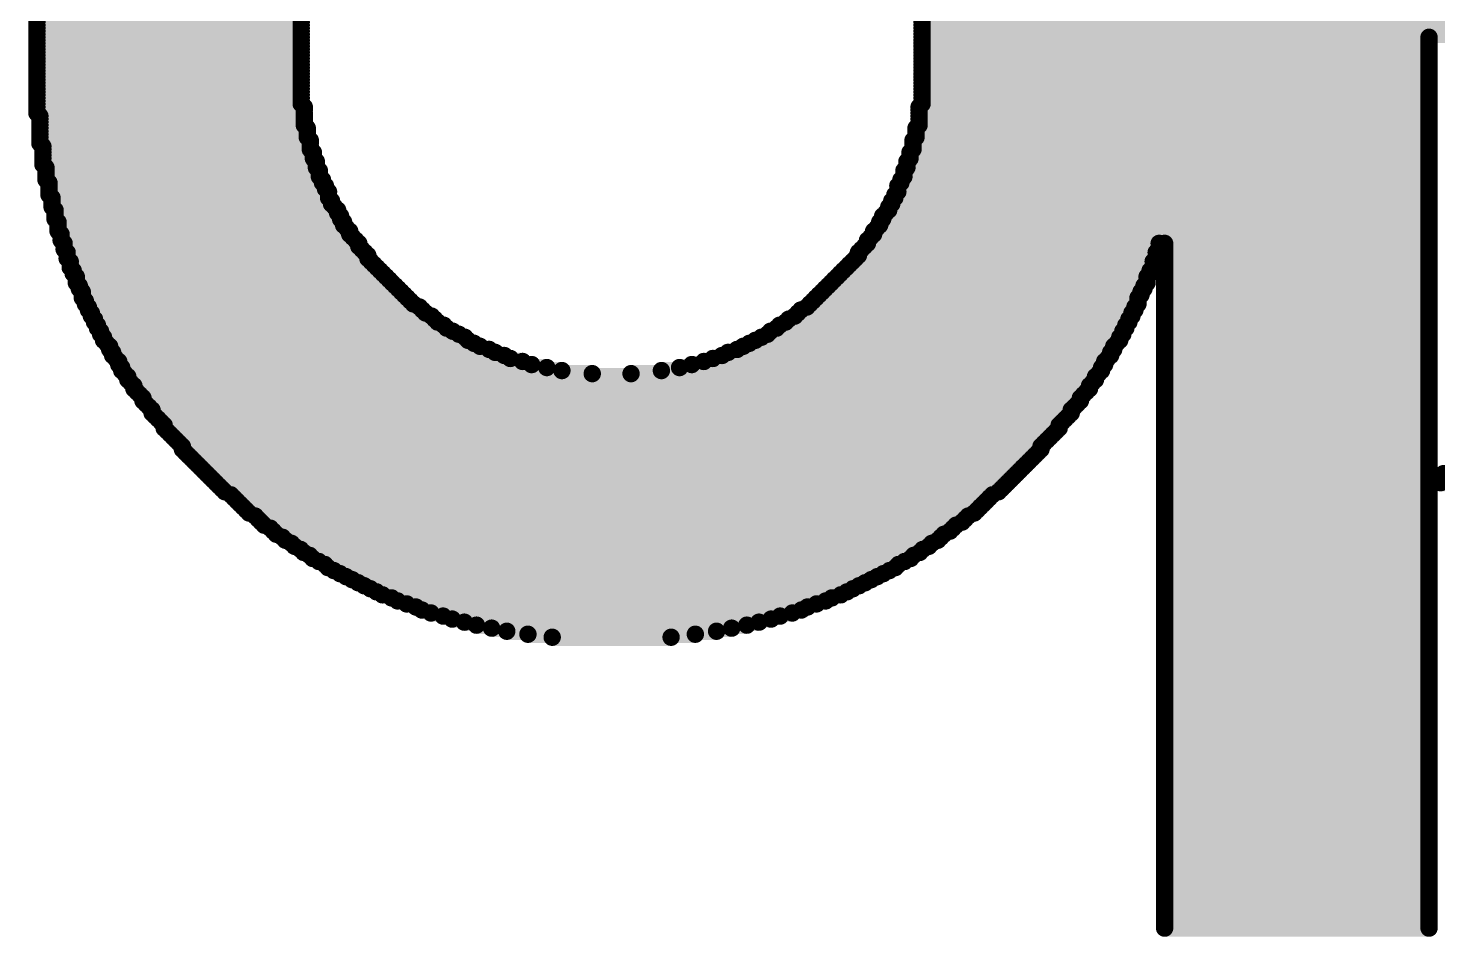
# Model space of a CAD drawing. Extents: x 97 to 206, y 100 to 175.
# Drawn here: x 141.727 to 145.787, y 147.175 to 149.793 of the extents above; entities that cross this region are included whole.
import ezdxf

# ---------------------------------------------------------------- set-up
doc = ezdxf.new("R2010")
doc.units = 0
doc.layers.get('0').update_dxf_attribs({"linetype": 'CONTINUOUS'})
doc.layers.add('SILK-TOP_PHO', color=9, linetype='CONTINUOUS')

# ---------------------------------------------------------------- blocks, each defined once
blk = doc.blocks.new('ROUND_117')
at = {"const_width": 0.02502}
blk.add_lwpolyline([(-0.01251, 0, 1), (0.01251, 0, 1)], format="xyb", close=True, dxfattribs=at)

msp = doc.modelspace()

# ---------------------------------------------------------------- linework, layer by layer
at = {"layer": 'SILK-TOP_PHO', "const_width": 0.050038}
for points in [[(141.752066, 149.810724), (142.513304, 149.810724)], [(141.752066, 149.801834), (142.513304, 149.801834)], [(141.752066, 149.793198), (142.513304, 149.793198)], [(141.752066, 149.784562), (142.513304, 149.784562)], [(144.301464, 149.810724), (148.302218, 149.810724)], [(144.301464, 149.801834), (148.293328, 149.801834)], [(144.301464, 149.793198), (148.284692, 149.793198)], [(144.301464, 149.784562), (148.267166, 149.784562)], [(141.752066, 149.775672), (142.513304, 149.775672)], [(141.752066, 149.767036), (142.513304, 149.767036)], [(141.752066, 149.758146), (142.513304, 149.758146)], [(141.752066, 149.74951), (142.513304, 149.74951)], [(141.752066, 149.740874), (142.513304, 149.740874)], [(144.301464, 149.775672), (148.25853, 149.775672)], [(144.301464, 149.767036), (145.761456, 149.767036)], [(144.301464, 149.758146), (145.761456, 149.758146)], [(144.301464, 149.74951), (145.761456, 149.74951)], [(144.301464, 149.740874), (145.761456, 149.740874)], [(141.752066, 149.731984), (142.513304, 149.731984)], [(141.752066, 149.723348), (142.513304, 149.723348)], [(141.752066, 149.714712), (142.513304, 149.714712)], [(141.752066, 149.705822), (142.513304, 149.705822)], [(141.752066, 149.697186), (142.513304, 149.697186)], [(144.301464, 149.731984), (145.761456, 149.731984)], [(144.301464, 149.723348), (145.761456, 149.723348)], [(144.301464, 149.714712), (145.761456, 149.714712)], [(144.301464, 149.705822), (145.761456, 149.705822)], [(144.301464, 149.697186), (145.761456, 149.697186)], [(141.752066, 149.688296), (142.513304, 149.688296)], [(141.752066, 149.67966), (142.513304, 149.67966)], [(141.752066, 149.671024), (142.513304, 149.671024)], [(141.752066, 149.662134), (142.513304, 149.662134)], [(144.301464, 149.688296), (145.761456, 149.688296)], [(144.301464, 149.67966), (145.761456, 149.67966)], [(144.301464, 149.671024), (145.761456, 149.671024)], [(144.301464, 149.662134), (145.761456, 149.662134)], [(141.752066, 149.653498), (142.513304, 149.653498)], [(141.752066, 149.644862), (142.513304, 149.644862)], [(141.752066, 149.635972), (142.513304, 149.635972)], [(141.752066, 149.627336), (142.513304, 149.627336)], [(141.752066, 149.618446), (142.513304, 149.618446)], [(144.301464, 149.653498), (145.761456, 149.653498)], [(144.301464, 149.644862), (145.761456, 149.644862)], [(144.301464, 149.635972), (145.761456, 149.635972)], [(144.301464, 149.627336), (145.761456, 149.627336)], [(144.301464, 149.618446), (145.761456, 149.618446)], [(141.752066, 149.60981), (142.513304, 149.60981)], [(141.752066, 149.601174), (142.513304, 149.601174)], [(141.752066, 149.592284), (142.513304, 149.592284)], [(141.752066, 149.583648), (142.513304, 149.583648)], [(141.752066, 149.575012), (142.513304, 149.575012)], [(144.301464, 149.60981), (145.761456, 149.60981)], [(144.301464, 149.601174), (145.761456, 149.601174)], [(144.301464, 149.592284), (145.761456, 149.592284)], [(144.301464, 149.583648), (145.761456, 149.583648)], [(144.301464, 149.575012), (145.761456, 149.575012)], [(141.752066, 149.566122), (142.522194, 149.566122)], [(141.752066, 149.557486), (142.522194, 149.557486)], [(141.752066, 149.548596), (142.522194, 149.548596)], [(141.760702, 149.53996), (142.522194, 149.53996)], [(144.292828, 149.566122), (145.761456, 149.566122)], [(144.292828, 149.557486), (145.761456, 149.557486)], [(144.292828, 149.548596), (145.761456, 149.548596)], [(144.292828, 149.53996), (145.761456, 149.53996)], [(141.760702, 149.531324), (142.522194, 149.531324)], [(141.760702, 149.522434), (142.522194, 149.522434)], [(141.760702, 149.513798), (142.522194, 149.513798)], [(141.760702, 149.505162), (142.53083, 149.505162)], [(141.760702, 149.496272), (142.53083, 149.496272)], [(144.283938, 149.505162), (145.761456, 149.505162)], [(144.283938, 149.496272), (145.761456, 149.496272)], [(144.292828, 149.531324), (145.761456, 149.531324)], [(144.292828, 149.522434), (145.761456, 149.522434)], [(144.292828, 149.513798), (145.761456, 149.513798)], [(141.760702, 149.487636), (142.53083, 149.487636)], [(141.760702, 149.478746), (142.53083, 149.478746)], [(141.760702, 149.47011), (142.539466, 149.47011)], [(141.760702, 149.461474), (142.539466, 149.461474)], [(141.769338, 149.452584), (142.539466, 149.452584)], [(144.275302, 149.47011), (145.761456, 149.47011)], [(144.275302, 149.461474), (145.761456, 149.461474)], [(144.275302, 149.452584), (145.761456, 149.452584)], [(144.283938, 149.487636), (145.761456, 149.487636)], [(144.283938, 149.478746), (145.761456, 149.478746)], [(141.769338, 149.443948), (142.539466, 149.443948)], [(141.769338, 149.435312), (142.548356, 149.435312)], [(141.769338, 149.426422), (142.548356, 149.426422)], [(141.769338, 149.417786), (142.548356, 149.417786)], [(144.266666, 149.435312), (145.761456, 149.435312)], [(144.266666, 149.426422), (145.761456, 149.426422)], [(144.266666, 149.417786), (145.761456, 149.417786)], [(144.275302, 149.443948), (145.761456, 149.443948)], [(141.769338, 149.408896), (142.556992, 149.408896)], [(141.769338, 149.40026), (142.556992, 149.40026)], [(141.778228, 149.391624), (142.556992, 149.391624)], [(141.778228, 149.382734), (142.565628, 149.382734)], [(141.778228, 149.374098), (142.565628, 149.374098)], [(144.24914, 149.382734), (145.761456, 149.382734)], [(144.24914, 149.374098), (145.761456, 149.374098)], [(144.257776, 149.408896), (145.761456, 149.408896)], [(144.257776, 149.40026), (145.761456, 149.40026)], [(144.257776, 149.391624), (145.761456, 149.391624)], [(141.778228, 149.365462), (142.565628, 149.365462)], [(141.778228, 149.356572), (142.574518, 149.356572)], [(141.786864, 149.347936), (142.574518, 149.347936)], [(141.786864, 149.339046), (142.583154, 149.339046)], [(144.231614, 149.339046), (145.761456, 149.339046)], [(144.240504, 149.356572), (145.761456, 149.356572)], [(144.240504, 149.347936), (145.761456, 149.347936)], [(144.24914, 149.365462), (145.761456, 149.365462)], [(141.786864, 149.33041), (142.583154, 149.33041)], [(141.786864, 149.321774), (142.592044, 149.321774)], [(141.786864, 149.312884), (142.592044, 149.312884)], [(141.795754, 149.304248), (142.592044, 149.304248)], [(141.795754, 149.295612), (142.60068, 149.295612)], [(144.214088, 149.295612), (145.761456, 149.295612)], [(144.222978, 149.312884), (145.761456, 149.312884)], [(144.222978, 149.304248), (145.761456, 149.304248)], [(144.231614, 149.33041), (145.761456, 149.33041)], [(144.231614, 149.321774), (145.761456, 149.321774)], [(141.795754, 149.286722), (142.60068, 149.286722)], [(141.795754, 149.278086), (142.609316, 149.278086)], [(141.80439, 149.269196), (142.618206, 149.269196)], [(141.80439, 149.26056), (142.618206, 149.26056)], [(141.80439, 149.251924), (142.626842, 149.251924)], [(144.187926, 149.251924), (145.761456, 149.251924)], [(144.196816, 149.26056), (145.761456, 149.26056)], [(144.205452, 149.278086), (145.761456, 149.278086)], [(144.205452, 149.269196), (145.761456, 149.269196)], [(144.214088, 149.286722), (145.761456, 149.286722)], [(141.80439, 149.243034), (142.626842, 149.243034)], [(141.813026, 149.234398), (142.635478, 149.234398)], [(141.813026, 149.225762), (142.635478, 149.225762)], [(141.813026, 149.216872), (142.644368, 149.216872)], [(144.170654, 149.216872), (145.761456, 149.216872)], [(144.17929, 149.234398), (145.761456, 149.234398)], [(144.17929, 149.225762), (145.761456, 149.225762)], [(144.187926, 149.243034), (145.761456, 149.243034)], [(141.813026, 149.208236), (142.653004, 149.208236)], [(141.821916, 149.199346), (142.653004, 149.199346)], [(141.821916, 149.19071), (142.661894, 149.19071)], [(141.821916, 149.182074), (142.67053, 149.182074)], [(141.830552, 149.173184), (142.679166, 149.173184)], [(144.144238, 149.182074), (145.761456, 149.182074)], [(144.144238, 149.173184), (144.984216, 149.173184)], [(144.153128, 149.19071), (145.761456, 149.19071)], [(144.161764, 149.208236), (145.761456, 149.208236)], [(144.161764, 149.199346), (145.761456, 149.199346)], [(144.999964, 149.173184), (145.761456, 149.173184)], [(141.830552, 149.164548), (142.679166, 149.164548)], [(141.830552, 149.155912), (142.688056, 149.155912)], [(141.839188, 149.147022), (142.696692, 149.147022)], [(141.839188, 149.138386), (142.705328, 149.138386)], [(141.839188, 149.129496), (142.705328, 149.129496)], [(144.10944, 149.129496), (144.97558, 149.129496)], [(144.118076, 149.147022), (144.97558, 149.147022)], [(144.118076, 149.138386), (144.97558, 149.138386)], [(144.126966, 149.155912), (144.984216, 149.155912)], [(144.135602, 149.164548), (144.984216, 149.164548)], [(144.999964, 149.164548), (145.761456, 149.164548)], [(144.999964, 149.155912), (145.761456, 149.155912)], [(144.999964, 149.147022), (145.761456, 149.147022)], [(144.999964, 149.138386), (145.761456, 149.138386)], [(144.999964, 149.129496), (145.761456, 149.129496)], [(141.848078, 149.12086), (142.714218, 149.12086)], [(141.848078, 149.112224), (142.722854, 149.112224)], [(141.848078, 149.103334), (142.731744, 149.103334)], [(141.856714, 149.094698), (142.74038, 149.094698)], [(144.074388, 149.094698), (144.958054, 149.094698)], [(144.083278, 149.103334), (144.966944, 149.103334)], [(144.091914, 149.112224), (144.966944, 149.112224)], [(144.100804, 149.12086), (144.966944, 149.12086)], [(144.999964, 149.12086), (145.761456, 149.12086)], [(144.999964, 149.112224), (145.761456, 149.112224)], [(144.999964, 149.103334), (145.761456, 149.103334)], [(144.999964, 149.094698), (145.761456, 149.094698)], [(141.856714, 149.086062), (142.749016, 149.086062)], [(141.865604, 149.077172), (142.757906, 149.077172)], [(141.865604, 149.068536), (142.766542, 149.068536)], [(141.865604, 149.059646), (142.775178, 149.059646)], [(141.87424, 149.05101), (142.784068, 149.05101)], [(144.030954, 149.05101), (144.940528, 149.05101)], [(144.03959, 149.059646), (144.949418, 149.059646)], [(144.048226, 149.068536), (144.949418, 149.068536)], [(144.057116, 149.077172), (144.949418, 149.077172)], [(144.065752, 149.086062), (144.958054, 149.086062)], [(144.999964, 149.086062), (145.761456, 149.086062)], [(144.999964, 149.077172), (145.761456, 149.077172)], [(144.999964, 149.068536), (145.761456, 149.068536)], [(144.999964, 149.059646), (145.761456, 149.059646)], [(144.999964, 149.05101), (145.761456, 149.05101)], [(141.87424, 149.042374), (142.792704, 149.042374)], [(141.882876, 149.033484), (142.801594, 149.033484)], [(141.882876, 149.024848), (142.81023, 149.024848)], [(141.882876, 149.016212), (142.818866, 149.016212)], [(141.891766, 149.007322), (142.827756, 149.007322)], [(143.987266, 149.007322), (144.923256, 149.007322)], [(143.995902, 149.016212), (144.923256, 149.016212)], [(144.004538, 149.024848), (144.931892, 149.024848)], [(144.013428, 149.033484), (144.931892, 149.033484)], [(144.022064, 149.042374), (144.940528, 149.042374)], [(144.999964, 149.042374), (145.761456, 149.042374)], [(144.999964, 149.033484), (145.761456, 149.033484)], [(144.999964, 149.024848), (145.761456, 149.024848)], [(144.999964, 149.016212), (145.761456, 149.016212)], [(144.999964, 149.007322), (145.761456, 149.007322)], [(141.891766, 148.998686), (142.836392, 148.998686)], [(141.900402, 148.989796), (142.853918, 148.989796)], [(141.900402, 148.98116), (142.862554, 148.98116)], [(141.909038, 148.972524), (142.871444, 148.972524)], [(143.943578, 148.972524), (144.90573, 148.972524)], [(143.952214, 148.98116), (144.914366, 148.98116)], [(143.96974, 148.989796), (144.914366, 148.989796)], [(143.978376, 148.998686), (144.923256, 148.998686)], [(144.999964, 148.998686), (145.761456, 148.998686)], [(144.999964, 148.989796), (145.761456, 148.989796)], [(144.999964, 148.98116), (145.761456, 148.98116)], [(144.999964, 148.972524), (145.761456, 148.972524)], [(141.909038, 148.963634), (142.888716, 148.963634)], [(141.917928, 148.954998), (142.897606, 148.954998)], [(141.917928, 148.946362), (142.906242, 148.946362)], [(141.926564, 148.937472), (142.923768, 148.937472)], [(141.926564, 148.928836), (142.932404, 148.928836)], [(143.882364, 148.928836), (144.888204, 148.928836)], [(143.891254, 148.937472), (144.888204, 148.937472)], [(143.908526, 148.946362), (144.897094, 148.946362)], [(143.917416, 148.954998), (144.897094, 148.954998)], [(143.934688, 148.963634), (144.90573, 148.963634)], [(144.999964, 148.963634), (145.761456, 148.963634)], [(144.999964, 148.954998), (145.761456, 148.954998)], [(144.999964, 148.946362), (145.761456, 148.946362)], [(144.999964, 148.937472), (145.761456, 148.937472)], [(144.999964, 148.928836), (145.761456, 148.928836)], [(141.935454, 148.919946), (142.94993, 148.919946)], [(141.935454, 148.91131), (142.967456, 148.91131)], [(141.94409, 148.902674), (142.984728, 148.902674)], [(141.94409, 148.893784), (142.993618, 148.893784)], [(141.952726, 148.885148), (143.011144, 148.885148)], [(143.803878, 148.885148), (144.862042, 148.885148)], [(143.821404, 148.893784), (144.870678, 148.893784)], [(143.838676, 148.902674), (144.870678, 148.902674)], [(143.856202, 148.91131), (144.879568, 148.91131)], [(143.864838, 148.919946), (144.879568, 148.919946)], [(144.999964, 148.919946), (145.761456, 148.919946)], [(144.999964, 148.91131), (145.761456, 148.91131)], [(144.999964, 148.902674), (145.761456, 148.902674)], [(144.999964, 148.893784), (145.761456, 148.893784)], [(144.999964, 148.885148), (145.761456, 148.885148)], [(141.961616, 148.876512), (143.028416, 148.876512)], [(141.961616, 148.867622), (143.054578, 148.867622)], [(141.970252, 148.858986), (143.072104, 148.858986)], [(141.970252, 148.850096), (143.098266, 148.850096)], [(143.725138, 148.850096), (144.844516, 148.850096)], [(143.742664, 148.858986), (144.844516, 148.858986)], [(143.768826, 148.867622), (144.853406, 148.867622)], [(143.786352, 148.876512), (144.853406, 148.876512)], [(144.999964, 148.876512), (145.761456, 148.876512)], [(144.999964, 148.867622), (145.761456, 148.867622)], [(144.999964, 148.858986), (145.761456, 148.858986)], [(144.999964, 148.850096), (145.761456, 148.850096)], [(141.978888, 148.84146), (143.115792, 148.84146)], [(141.987778, 148.832824), (143.150844, 148.832824)], [(141.987778, 148.823934), (143.177006, 148.823934)], [(141.996414, 148.815298), (143.220694, 148.815298)], [(141.996414, 148.806662), (143.264128, 148.806662)], [(143.55064, 148.806662), (144.818354, 148.806662)], [(143.602964, 148.815298), (144.818354, 148.815298)], [(143.638016, 148.823934), (144.827244, 148.823934)], [(143.672814, 148.832824), (144.827244, 148.832824)], [(143.698976, 148.84146), (144.83588, 148.84146)], [(144.999964, 148.84146), (145.761456, 148.84146)], [(144.999964, 148.832824), (145.761456, 148.832824)], [(144.999964, 148.823934), (145.761456, 148.823934)], [(144.999964, 148.815298), (145.761456, 148.815298)], [(144.999964, 148.806662), (145.761456, 148.806662)], [(142.005304, 148.797772), (143.351504, 148.797772)], [(142.01394, 148.789136), (144.800828, 148.789136)], [(142.01394, 148.780246), (144.800828, 148.780246)], [(142.022576, 148.77161), (144.792192, 148.77161)], [(142.031466, 148.762974), (144.783556, 148.762974)], [(143.463264, 148.797772), (144.809718, 148.797772)], [(144.999964, 148.797772), (145.761456, 148.797772)], [(144.999964, 148.789136), (145.761456, 148.789136)], [(144.999964, 148.780246), (145.761456, 148.780246)], [(144.999964, 148.77161), (145.761456, 148.77161)], [(144.999964, 148.762974), (145.761456, 148.762974)], [(142.031466, 148.754084), (144.783556, 148.754084)], [(142.040102, 148.745448), (144.774666, 148.745448)], [(142.048738, 148.736812), (144.76603, 148.736812)], [(142.057628, 148.727922), (144.757394, 148.727922)], [(144.999964, 148.754084), (145.761456, 148.754084)], [(144.999964, 148.745448), (145.761456, 148.745448)], [(144.999964, 148.736812), (145.761456, 148.736812)], [(144.999964, 148.727922), (145.761456, 148.727922)], [(142.057628, 148.719286), (144.757394, 148.719286)], [(142.066264, 148.710396), (144.748504, 148.710396)], [(142.075154, 148.70176), (144.739868, 148.70176)], [(142.08379, 148.693124), (144.730978, 148.693124)], [(142.08379, 148.684234), (144.730978, 148.684234)], [(144.999964, 148.719286), (145.761456, 148.719286)], [(144.999964, 148.710396), (145.761456, 148.710396)], [(144.999964, 148.70176), (145.761456, 148.70176)], [(144.999964, 148.693124), (145.761456, 148.693124)], [(144.999964, 148.684234), (145.761456, 148.684234)], [(142.092426, 148.675598), (144.722342, 148.675598)], [(142.101316, 148.666962), (144.713706, 148.666962)], [(142.109952, 148.658072), (144.704816, 148.658072)], [(142.118588, 148.649436), (144.69618, 148.649436)], [(142.118588, 148.640546), (144.69618, 148.640546)], [(144.999964, 148.675598), (145.761456, 148.675598)], [(144.999964, 148.666962), (145.761456, 148.666962)], [(144.999964, 148.658072), (145.761456, 148.658072)], [(144.999964, 148.649436), (145.761456, 148.649436)], [(144.999964, 148.640546), (145.761456, 148.640546)], [(142.127478, 148.63191), (144.687544, 148.63191)], [(142.136114, 148.623274), (144.678654, 148.623274)], [(142.145004, 148.614384), (144.670018, 148.614384)], [(142.15364, 148.605748), (144.661128, 148.605748)], [(144.999964, 148.63191), (145.761456, 148.63191)], [(144.999964, 148.623274), (145.761456, 148.623274)], [(144.999964, 148.614384), (145.761456, 148.614384)], [(144.999964, 148.605748), (145.761456, 148.605748)], [(142.162276, 148.597112), (144.652492, 148.597112)], [(142.171166, 148.588222), (144.643856, 148.588222)], [(142.171166, 148.579586), (144.643856, 148.579586)], [(142.179802, 148.570696), (144.634966, 148.570696)], [(142.188438, 148.56206), (144.62633, 148.56206)], [(144.999964, 148.597112), (145.761456, 148.597112)], [(144.999964, 148.588222), (145.761456, 148.588222)], [(144.999964, 148.579586), (145.761456, 148.579586)], [(144.999964, 148.570696), (145.761456, 148.570696)], [(144.999964, 148.56206), (145.761456, 148.56206)], [(142.197328, 148.553424), (144.617694, 148.553424)], [(142.205964, 148.544534), (144.608804, 148.544534)], [(142.214854, 148.535898), (144.600168, 148.535898)], [(142.22349, 148.527262), (144.591278, 148.527262)], [(144.999964, 148.553424), (145.761456, 148.553424)], [(144.999964, 148.544534), (145.761456, 148.544534)], [(144.999964, 148.535898), (145.761456, 148.535898)], [(144.999964, 148.527262), (145.761456, 148.527262)], [(142.232126, 148.518372), (144.582642, 148.518372)], [(142.241016, 148.509736), (144.574006, 148.509736)], [(142.249652, 148.500846), (144.565116, 148.500846)], [(142.258288, 148.49221), (144.55648, 148.49221)], [(142.267178, 148.483574), (144.547844, 148.483574)], [(144.999964, 148.518372), (145.761456, 148.518372)], [(144.999964, 148.509736), (145.761456, 148.509736)], [(144.999964, 148.500846), (145.761456, 148.500846)], [(144.999964, 148.49221), (145.761456, 148.49221)], [(144.999964, 148.483574), (145.761456, 148.483574)], [(145.794476, 148.49221), (146.774154, 148.49221)], [(145.794476, 148.483574), (146.72183, 148.483574)], [(145.803366, 148.509736), (146.835368, 148.509736)], [(145.803366, 148.500846), (146.809206, 148.500846)], [(142.275814, 148.474684), (144.538954, 148.474684)], [(142.284704, 148.466048), (144.530318, 148.466048)], [(142.29334, 148.457412), (144.521428, 148.457412)], [(142.310866, 148.448522), (144.504156, 148.448522)], [(142.319502, 148.439886), (144.495266, 148.439886)], [(144.999964, 148.474684), (145.761456, 148.474684)], [(144.999964, 148.466048), (145.761456, 148.466048)], [(144.999964, 148.457412), (145.761456, 148.457412)], [(144.999964, 148.448522), (145.761456, 148.448522)], [(144.999964, 148.439886), (145.761456, 148.439886)], [(142.328138, 148.430996), (144.48663, 148.430996)], [(142.337028, 148.42236), (144.477994, 148.42236)], [(142.345664, 148.413724), (144.469104, 148.413724)], [(142.354554, 148.404834), (144.460468, 148.404834)], [(144.999964, 148.430996), (145.761456, 148.430996)], [(144.999964, 148.42236), (145.761456, 148.42236)], [(144.999964, 148.413724), (145.761456, 148.413724)], [(144.999964, 148.404834), (145.761456, 148.404834)], [(142.36319, 148.396198), (144.451578, 148.396198)], [(142.380716, 148.387562), (144.434306, 148.387562)], [(142.389352, 148.378672), (144.425416, 148.378672)], [(142.397988, 148.370036), (144.41678, 148.370036)], [(142.406878, 148.361146), (144.399254, 148.361146)], [(144.999964, 148.396198), (145.761456, 148.396198)], [(144.999964, 148.387562), (145.761456, 148.387562)], [(144.999964, 148.378672), (145.761456, 148.378672)], [(144.999964, 148.370036), (145.761456, 148.370036)], [(144.999964, 148.361146), (145.761456, 148.361146)], [(142.424404, 148.35251), (144.390618, 148.35251)], [(142.43304, 148.343874), (144.381728, 148.343874)], [(142.441676, 148.334984), (144.364456, 148.334984)], [(142.459202, 148.326348), (144.355566, 148.326348)], [(142.467838, 148.317712), (144.34693, 148.317712)], [(144.999964, 148.35251), (145.761456, 148.35251)], [(144.999964, 148.343874), (145.761456, 148.343874)], [(144.999964, 148.334984), (145.761456, 148.334984)], [(144.999964, 148.326348), (145.761456, 148.326348)], [(144.999964, 148.317712), (145.761456, 148.317712)], [(142.485364, 148.308822), (144.329404, 148.308822)], [(142.494254, 148.300186), (144.320768, 148.300186)], [(142.511526, 148.291296), (144.303242, 148.291296)], [(142.520416, 148.28266), (144.294606, 148.28266)], [(144.999964, 148.308822), (145.761456, 148.308822)], [(144.999964, 148.300186), (145.761456, 148.300186)], [(144.999964, 148.291296), (145.761456, 148.291296)], [(144.999964, 148.28266), (145.761456, 148.28266)], [(142.537688, 148.274024), (144.27708, 148.274024)], [(142.546578, 148.265134), (144.268444, 148.265134)], [(142.564104, 148.256498), (144.250918, 148.256498)], [(142.581376, 148.247862), (144.233392, 148.247862)], [(142.590266, 148.238972), (144.224756, 148.238972)], [(144.999964, 148.274024), (145.761456, 148.274024)], [(144.999964, 148.265134), (145.761456, 148.265134)], [(144.999964, 148.256498), (145.761456, 148.256498)], [(144.999964, 148.247862), (145.761456, 148.247862)], [(144.999964, 148.238972), (145.761456, 148.238972)], [(142.607538, 148.230336), (144.20723, 148.230336)], [(142.625064, 148.221446), (144.189704, 148.221446)], [(142.64259, 148.21281), (144.172178, 148.21281)], [(142.660116, 148.204174), (144.154906, 148.204174)], [(142.677388, 148.195284), (144.13738, 148.195284)], [(144.999964, 148.230336), (145.761456, 148.230336)], [(144.999964, 148.221446), (145.761456, 148.221446)], [(144.999964, 148.21281), (145.761456, 148.21281)], [(144.999964, 148.204174), (145.761456, 148.204174)], [(144.999964, 148.195284), (145.761456, 148.195284)], [(142.694914, 148.186648), (144.119854, 148.186648)], [(142.71244, 148.178012), (144.102328, 148.178012)], [(142.729966, 148.169122), (144.085056, 148.169122)], [(142.747238, 148.160486), (144.06753, 148.160486)], [(144.999964, 148.186648), (145.761456, 148.186648)], [(144.999964, 148.178012), (145.761456, 148.178012)], [(144.999964, 148.169122), (145.761456, 148.169122)], [(144.999964, 148.160486), (145.761456, 148.160486)], [(142.773654, 148.151596), (144.041368, 148.151596)], [(142.790926, 148.14296), (144.023842, 148.14296)], [(142.817088, 148.134324), (143.99768, 148.134324)], [(142.843504, 148.125434), (143.971518, 148.125434)], [(142.860776, 148.116798), (143.953992, 148.116798)], [(144.999964, 148.151596), (145.761456, 148.151596)], [(144.999964, 148.14296), (145.761456, 148.14296)], [(144.999964, 148.134324), (145.761456, 148.134324)], [(144.999964, 148.125434), (145.761456, 148.125434)], [(144.999964, 148.116798), (145.761456, 148.116798)], [(142.886938, 148.108162), (143.92783, 148.108162)], [(142.92199, 148.099272), (143.892778, 148.099272)], [(142.948152, 148.090636), (143.866616, 148.090636)], [(142.983204, 148.081746), (143.831818, 148.081746)], [(143.018002, 148.07311), (143.796766, 148.07311)], [(144.999964, 148.108162), (145.761456, 148.108162)], [(144.999964, 148.099272), (145.761456, 148.099272)], [(144.999964, 148.090636), (145.761456, 148.090636)], [(144.999964, 148.081746), (145.761456, 148.081746)], [(144.999964, 148.07311), (145.761456, 148.07311)], [(143.06169, 148.064474), (143.753078, 148.064474)], [(143.105378, 148.055584), (143.709644, 148.055584)], [(143.166338, 148.046948), (143.64843, 148.046948)], [(143.236188, 148.038312), (143.57858, 148.038312)], [(144.999964, 148.064474), (145.761456, 148.064474)], [(144.999964, 148.055584), (145.761456, 148.055584)], [(144.999964, 148.046948), (145.761456, 148.046948)], [(144.999964, 148.038312), (145.761456, 148.038312)], [(144.999964, 148.029422), (145.761456, 148.029422)], [(144.999964, 148.020786), (145.761456, 148.020786)], [(144.999964, 148.011896), (145.761456, 148.011896)], [(144.999964, 148.00326), (145.761456, 148.00326)], [(144.999964, 147.994624), (145.761456, 147.994624)], [(144.999964, 147.985734), (145.761456, 147.985734)], [(144.999964, 147.977098), (145.761456, 147.977098)], [(144.999964, 147.968462), (145.761456, 147.968462)], [(144.999964, 147.959572), (145.761456, 147.959572)], [(144.999964, 147.950936), (145.761456, 147.950936)], [(144.999964, 147.942046), (145.761456, 147.942046)], [(144.999964, 147.93341), (145.761456, 147.93341)], [(144.999964, 147.924774), (145.761456, 147.924774)], [(144.999964, 147.915884), (145.761456, 147.915884)], [(144.999964, 147.907248), (145.761456, 147.907248)], [(144.999964, 147.898612), (145.761456, 147.898612)], [(144.999964, 147.889722), (145.761456, 147.889722)], [(144.999964, 147.881086), (145.761456, 147.881086)], [(144.999964, 147.872196), (145.761456, 147.872196)], [(144.999964, 147.86356), (145.761456, 147.86356)], [(144.999964, 147.854924), (145.761456, 147.854924)], [(144.999964, 147.846034), (145.761456, 147.846034)], [(144.999964, 147.837398), (145.761456, 147.837398)], [(144.999964, 147.828762), (145.761456, 147.828762)], [(144.999964, 147.819872), (145.761456, 147.819872)], [(144.999964, 147.811236), (145.761456, 147.811236)], [(144.999964, 147.802346), (145.761456, 147.802346)], [(144.999964, 147.79371), (145.761456, 147.79371)], [(144.999964, 147.785074), (145.761456, 147.785074)], [(144.999964, 147.776184), (145.761456, 147.776184)], [(144.999964, 147.767548), (145.761456, 147.767548)], [(144.999964, 147.758912), (145.761456, 147.758912)], [(144.999964, 147.750022), (145.761456, 147.750022)], [(144.999964, 147.741386), (145.761456, 147.741386)], [(144.999964, 147.732496), (145.761456, 147.732496)], [(144.999964, 147.72386), (145.761456, 147.72386)], [(144.999964, 147.715224), (145.761456, 147.715224)], [(144.999964, 147.706334), (145.761456, 147.706334)], [(144.999964, 147.697698), (145.761456, 147.697698)], [(144.999964, 147.689062), (145.761456, 147.689062)], [(144.999964, 147.680172), (145.761456, 147.680172)], [(144.999964, 147.671536), (145.761456, 147.671536)], [(144.999964, 147.662646), (145.761456, 147.662646)], [(144.999964, 147.65401), (145.761456, 147.65401)], [(144.999964, 147.645374), (145.761456, 147.645374)], [(144.999964, 147.636484), (145.761456, 147.636484)], [(144.999964, 147.627848), (145.761456, 147.627848)], [(144.999964, 147.619212), (145.761456, 147.619212)], [(144.999964, 147.610322), (145.761456, 147.610322)], [(144.999964, 147.601686), (145.761456, 147.601686)], [(144.999964, 147.592796), (145.761456, 147.592796)], [(144.999964, 147.58416), (145.761456, 147.58416)], [(144.999964, 147.575524), (145.761456, 147.575524)], [(144.999964, 147.566634), (145.761456, 147.566634)], [(144.999964, 147.557998), (145.761456, 147.557998)], [(144.999964, 147.549362), (145.761456, 147.549362)], [(144.999964, 147.540472), (145.761456, 147.540472)], [(144.999964, 147.531836), (145.761456, 147.531836)], [(144.999964, 147.522946), (145.761456, 147.522946)], [(144.999964, 147.51431), (145.761456, 147.51431)], [(144.999964, 147.505674), (145.761456, 147.505674)], [(144.999964, 147.496784), (145.761456, 147.496784)], [(144.999964, 147.488148), (145.761456, 147.488148)], [(144.999964, 147.479512), (145.761456, 147.479512)], [(144.999964, 147.470622), (145.761456, 147.470622)], [(144.999964, 147.461986), (145.761456, 147.461986)], [(144.999964, 147.453096), (145.761456, 147.453096)], [(144.999964, 147.44446), (145.761456, 147.44446)], [(144.999964, 147.435824), (145.761456, 147.435824)], [(144.999964, 147.426934), (145.761456, 147.426934)], [(144.999964, 147.418298), (145.761456, 147.418298)], [(144.999964, 147.409662), (145.761456, 147.409662)], [(144.999964, 147.400772), (145.761456, 147.400772)], [(144.999964, 147.392136), (145.761456, 147.392136)], [(144.999964, 147.383246), (145.761456, 147.383246)], [(144.999964, 147.37461), (145.761456, 147.37461)], [(144.999964, 147.365974), (145.761456, 147.365974)], [(144.999964, 147.357084), (145.761456, 147.357084)], [(144.999964, 147.348448), (145.761456, 147.348448)], [(144.999964, 147.339812), (145.761456, 147.339812)], [(144.999964, 147.330922), (145.761456, 147.330922)], [(144.999964, 147.322286), (145.761456, 147.322286)], [(144.999964, 147.313396), (145.761456, 147.313396)], [(144.999964, 147.30476), (145.761456, 147.30476)], [(144.999964, 147.296124), (145.761456, 147.296124)], [(144.999964, 147.287234), (145.761456, 147.287234)], [(144.999964, 147.278598), (145.761456, 147.278598)], [(144.999964, 147.269962), (145.761456, 147.269962)], [(144.999964, 147.261072), (145.761456, 147.261072)], [(144.999964, 147.252436), (145.761456, 147.252436)], [(144.999964, 147.243546), (145.761456, 147.243546)], [(144.999964, 147.23491), (145.761456, 147.23491)], [(144.999964, 147.226274), (145.761456, 147.226274)], [(144.999964, 147.217384), (145.761456, 147.217384)], [(144.999964, 147.208748), (145.761456, 147.208748)], [(144.999964, 147.200112), (145.761456, 147.200112)]]:
    msp.add_lwpolyline(points, dxfattribs=at)

# ---------------------------------------------------------------- block references
at = {"layer": 'SILK-TOP_PHO'}
for p in [(141.752066, 149.810724), (141.752066, 149.801834), (141.752066, 149.793198), (141.752066, 149.784562), (142.513304, 149.810724), (142.513304, 149.801834), (142.513304, 149.793198), (142.513304, 149.784562), (144.301464, 149.810724), (144.301464, 149.801834), (144.301464, 149.793198), (144.301464, 149.784562), (141.752066, 149.775672), (141.752066, 149.767036), (141.752066, 149.758146), (141.752066, 149.74951), (141.752066, 149.740874), (142.513304, 149.775672), (142.513304, 149.767036), (142.513304, 149.758146), (142.513304, 149.74951), (142.513304, 149.740874), (144.301464, 149.775672), (144.301464, 149.767036), (144.301464, 149.758146), (144.301464, 149.74951), (144.301464, 149.740874), (145.761456, 149.767036), (145.761456, 149.758146), (145.761456, 149.74951), (145.761456, 149.740874), (141.752066, 149.731984), (141.752066, 149.723348), (141.752066, 149.714712), (141.752066, 149.705822), (141.752066, 149.697186), (142.513304, 149.731984), (142.513304, 149.723348), (142.513304, 149.714712), (142.513304, 149.705822), (142.513304, 149.697186), (144.301464, 149.731984), (144.301464, 149.723348), (144.301464, 149.714712), (144.301464, 149.705822), (144.301464, 149.697186), (145.761456, 149.731984), (145.761456, 149.723348), (145.761456, 149.714712), (145.761456, 149.705822), (145.761456, 149.697186), (141.752066, 149.688296), (141.752066, 149.67966), (141.752066, 149.671024), (141.752066, 149.662134), (142.513304, 149.688296), (142.513304, 149.67966), (142.513304, 149.671024), (142.513304, 149.662134), (144.301464, 149.688296), (144.301464, 149.67966), (144.301464, 149.671024), (144.301464, 149.662134), (145.761456, 149.688296), (145.761456, 149.67966), (145.761456, 149.671024), (145.761456, 149.662134), (141.752066, 149.653498), (141.752066, 149.644862), (141.752066, 149.635972), (141.752066, 149.627336), (141.752066, 149.618446), (142.513304, 149.653498), (142.513304, 149.644862), (142.513304, 149.635972), (142.513304, 149.627336), (142.513304, 149.618446), (144.301464, 149.653498), (144.301464, 149.644862), (144.301464, 149.635972), (144.301464, 149.627336), (144.301464, 149.618446), (145.761456, 149.653498), (145.761456, 149.644862), (145.761456, 149.635972), (145.761456, 149.627336), (145.761456, 149.618446), (141.752066, 149.60981), (141.752066, 149.601174), (141.752066, 149.592284), (141.752066, 149.583648), (141.752066, 149.575012), (142.513304, 149.60981), (142.513304, 149.601174), (142.513304, 149.592284), (142.513304, 149.583648), (142.513304, 149.575012), (144.301464, 149.60981), (144.301464, 149.601174), (144.301464, 149.592284), (144.301464, 149.583648), (144.301464, 149.575012), (145.761456, 149.60981), (145.761456, 149.601174), (145.761456, 149.592284), (145.761456, 149.583648), (145.761456, 149.575012), (141.752066, 149.566122), (141.752066, 149.557486), (141.752066, 149.548596), (141.760702, 149.53996), (142.522194, 149.566122), (142.522194, 149.557486), (142.522194, 149.548596), (142.522194, 149.53996), (144.292828, 149.566122), (144.292828, 149.557486), (144.292828, 149.548596), (144.292828, 149.53996), (145.761456, 149.566122), (145.761456, 149.557486), (145.761456, 149.548596), (145.761456, 149.53996), (141.760702, 149.531324), (141.760702, 149.522434), (141.760702, 149.513798), (141.760702, 149.505162), (141.760702, 149.496272), (142.522194, 149.531324), (142.522194, 149.522434), (142.522194, 149.513798), (142.53083, 149.505162), (142.53083, 149.496272), (144.283938, 149.505162), (144.283938, 149.496272), (144.292828, 149.531324), (144.292828, 149.522434), (144.292828, 149.513798), (145.761456, 149.531324), (145.761456, 149.522434), (145.761456, 149.513798), (145.761456, 149.505162), (145.761456, 149.496272), (141.760702, 149.487636), (141.760702, 149.478746), (141.760702, 149.47011), (141.760702, 149.461474), (141.769338, 149.452584), (142.53083, 149.487636), (142.53083, 149.478746), (142.539466, 149.47011), (142.539466, 149.461474), (142.539466, 149.452584), (144.275302, 149.47011), (144.275302, 149.461474), (144.275302, 149.452584), (144.283938, 149.487636), (144.283938, 149.478746), (145.761456, 149.487636), (145.761456, 149.478746), (145.761456, 149.47011), (145.761456, 149.461474), (145.761456, 149.452584), (141.769338, 149.443948), (141.769338, 149.435312), (141.769338, 149.426422), (141.769338, 149.417786), (142.539466, 149.443948), (142.548356, 149.435312), (142.548356, 149.426422), (142.548356, 149.417786), (144.266666, 149.435312), (144.266666, 149.426422), (144.266666, 149.417786), (144.275302, 149.443948), (145.761456, 149.443948), (145.761456, 149.435312), (145.761456, 149.426422), (145.761456, 149.417786), (141.769338, 149.408896), (141.769338, 149.40026), (141.778228, 149.391624), (141.778228, 149.382734), (141.778228, 149.374098), (142.556992, 149.408896), (142.556992, 149.40026), (142.556992, 149.391624), (142.565628, 149.382734), (142.565628, 149.374098), (144.24914, 149.382734), (144.24914, 149.374098), (144.257776, 149.408896), (144.257776, 149.40026), (144.257776, 149.391624), (145.761456, 149.408896), (145.761456, 149.40026), (145.761456, 149.391624), (145.761456, 149.382734), (145.761456, 149.374098), (141.778228, 149.365462), (141.778228, 149.356572), (141.786864, 149.347936), (141.786864, 149.339046), (142.565628, 149.365462), (142.574518, 149.356572), (142.574518, 149.347936), (142.583154, 149.339046), (144.231614, 149.339046), (144.240504, 149.356572), (144.240504, 149.347936), (144.24914, 149.365462), (145.761456, 149.365462), (145.761456, 149.356572), (145.761456, 149.347936), (145.761456, 149.339046), (141.786864, 149.33041), (141.786864, 149.321774), (141.786864, 149.312884), (141.795754, 149.304248), (141.795754, 149.295612), (142.583154, 149.33041), (142.592044, 149.321774), (142.592044, 149.312884), (142.592044, 149.304248), (142.60068, 149.295612), (144.214088, 149.295612), (144.222978, 149.312884), (144.222978, 149.304248), (144.231614, 149.33041), (144.231614, 149.321774), (145.761456, 149.33041), (145.761456, 149.321774), (145.761456, 149.312884), (145.761456, 149.304248), (145.761456, 149.295612), (141.795754, 149.286722), (141.795754, 149.278086), (141.80439, 149.269196), (141.80439, 149.26056), (141.80439, 149.251924), (142.60068, 149.286722), (142.609316, 149.278086), (142.618206, 149.269196), (142.618206, 149.26056), (142.626842, 149.251924), (144.187926, 149.251924), (144.196816, 149.26056), (144.205452, 149.278086), (144.205452, 149.269196), (144.214088, 149.286722), (145.761456, 149.286722), (145.761456, 149.278086), (145.761456, 149.269196), (145.761456, 149.26056), (145.761456, 149.251924), (141.80439, 149.243034), (141.813026, 149.234398), (141.813026, 149.225762), (141.813026, 149.216872), (142.626842, 149.243034), (142.635478, 149.234398), (142.635478, 149.225762), (142.644368, 149.216872), (144.170654, 149.216872), (144.17929, 149.234398), (144.17929, 149.225762), (144.187926, 149.243034), (145.761456, 149.243034), (145.761456, 149.234398), (145.761456, 149.225762), (145.761456, 149.216872), (141.813026, 149.208236), (141.821916, 149.199346), (141.821916, 149.19071), (141.821916, 149.182074), (141.830552, 149.173184), (142.653004, 149.208236), (142.653004, 149.199346), (142.661894, 149.19071), (142.67053, 149.182074), (142.679166, 149.173184), (144.144238, 149.182074), (144.144238, 149.173184), (144.153128, 149.19071), (144.161764, 149.208236), (144.161764, 149.199346), (144.984216, 149.173184), (144.999964, 149.173184), (145.761456, 149.208236), (145.761456, 149.199346), (145.761456, 149.19071), (145.761456, 149.182074), (145.761456, 149.173184), (141.830552, 149.164548), (141.830552, 149.155912), (141.839188, 149.147022), (141.839188, 149.138386), (141.839188, 149.129496), (142.679166, 149.164548), (142.688056, 149.155912), (142.696692, 149.147022), (142.705328, 149.138386), (142.705328, 149.129496), (144.10944, 149.129496), (144.118076, 149.147022), (144.118076, 149.138386), (144.126966, 149.155912), (144.135602, 149.164548), (144.97558, 149.147022), (144.97558, 149.138386), (144.97558, 149.129496), (144.984216, 149.164548), (144.984216, 149.155912), (144.999964, 149.164548), (144.999964, 149.155912), (144.999964, 149.147022), (144.999964, 149.138386), (144.999964, 149.129496), (145.761456, 149.164548), (145.761456, 149.155912), (145.761456, 149.147022), (145.761456, 149.138386), (145.761456, 149.129496), (141.848078, 149.12086), (141.848078, 149.112224), (141.848078, 149.103334), (141.856714, 149.094698), (142.714218, 149.12086), (142.722854, 149.112224), (142.731744, 149.103334), (142.74038, 149.094698), (144.074388, 149.094698), (144.083278, 149.103334), (144.091914, 149.112224), (144.100804, 149.12086), (144.958054, 149.094698), (144.966944, 149.12086), (144.966944, 149.112224), (144.966944, 149.103334), (144.999964, 149.12086), (144.999964, 149.112224), (144.999964, 149.103334), (144.999964, 149.094698), (145.761456, 149.12086), (145.761456, 149.112224), (145.761456, 149.103334), (145.761456, 149.094698), (141.856714, 149.086062), (141.865604, 149.077172), (141.865604, 149.068536), (141.865604, 149.059646), (141.87424, 149.05101), (142.749016, 149.086062), (142.757906, 149.077172), (142.766542, 149.068536), (142.775178, 149.059646), (142.784068, 149.05101), (144.030954, 149.05101), (144.03959, 149.059646), (144.048226, 149.068536), (144.057116, 149.077172), (144.065752, 149.086062), (144.940528, 149.05101), (144.949418, 149.077172), (144.949418, 149.068536), (144.949418, 149.059646), (144.958054, 149.086062), (144.999964, 149.086062), (144.999964, 149.077172), (144.999964, 149.068536), (144.999964, 149.059646), (144.999964, 149.05101), (145.761456, 149.086062), (145.761456, 149.077172), (145.761456, 149.068536), (145.761456, 149.059646), (145.761456, 149.05101), (141.87424, 149.042374), (141.882876, 149.033484), (141.882876, 149.024848), (141.882876, 149.016212), (141.891766, 149.007322), (142.792704, 149.042374), (142.801594, 149.033484), (142.81023, 149.024848), (142.818866, 149.016212), (142.827756, 149.007322), (143.987266, 149.007322), (143.995902, 149.016212), (144.004538, 149.024848), (144.013428, 149.033484), (144.022064, 149.042374), (144.923256, 149.016212), (144.923256, 149.007322), (144.931892, 149.033484), (144.931892, 149.024848), (144.940528, 149.042374), (144.999964, 149.042374), (144.999964, 149.033484), (144.999964, 149.024848), (144.999964, 149.016212), (144.999964, 149.007322), (145.761456, 149.042374), (145.761456, 149.033484), (145.761456, 149.024848), (145.761456, 149.016212), (145.761456, 149.007322), (141.891766, 148.998686), (141.900402, 148.989796), (141.900402, 148.98116), (141.909038, 148.972524), (142.836392, 148.998686), (142.853918, 148.989796), (142.862554, 148.98116), (142.871444, 148.972524), (143.943578, 148.972524), (143.952214, 148.98116), (143.96974, 148.989796), (143.978376, 148.998686), (144.90573, 148.972524), (144.914366, 148.989796), (144.914366, 148.98116), (144.923256, 148.998686), (144.999964, 148.998686), (144.999964, 148.989796), (144.999964, 148.98116), (144.999964, 148.972524), (145.761456, 148.998686), (145.761456, 148.989796), (145.761456, 148.98116), (145.761456, 148.972524), (141.909038, 148.963634), (141.917928, 148.954998), (141.917928, 148.946362), (141.926564, 148.937472), (141.926564, 148.928836), (142.888716, 148.963634), (142.897606, 148.954998), (142.906242, 148.946362), (142.923768, 148.937472), (142.932404, 148.928836), (143.882364, 148.928836), (143.891254, 148.937472), (143.908526, 148.946362), (143.917416, 148.954998), (143.934688, 148.963634), (144.888204, 148.937472), (144.888204, 148.928836), (144.897094, 148.954998), (144.897094, 148.946362), (144.90573, 148.963634), (144.999964, 148.963634), (144.999964, 148.954998), (144.999964, 148.946362), (144.999964, 148.937472), (144.999964, 148.928836), (145.761456, 148.963634), (145.761456, 148.954998), (145.761456, 148.946362), (145.761456, 148.937472), (145.761456, 148.928836), (141.935454, 148.919946), (141.935454, 148.91131), (141.94409, 148.902674), (141.94409, 148.893784), (141.952726, 148.885148), (142.94993, 148.919946), (142.967456, 148.91131), (142.984728, 148.902674), (142.993618, 148.893784), (143.011144, 148.885148), (143.803878, 148.885148), (143.821404, 148.893784), (143.838676, 148.902674), (143.856202, 148.91131), (143.864838, 148.919946), (144.862042, 148.885148), (144.870678, 148.902674), (144.870678, 148.893784), (144.879568, 148.919946), (144.879568, 148.91131), (144.999964, 148.919946), (144.999964, 148.91131), (144.999964, 148.902674), (144.999964, 148.893784), (144.999964, 148.885148), (145.761456, 148.919946), (145.761456, 148.91131), (145.761456, 148.902674), (145.761456, 148.893784), (145.761456, 148.885148), (141.961616, 148.876512), (141.961616, 148.867622), (141.970252, 148.858986), (141.970252, 148.850096), (143.028416, 148.876512), (143.054578, 148.867622), (143.072104, 148.858986), (143.098266, 148.850096), (143.725138, 148.850096), (143.742664, 148.858986), (143.768826, 148.867622), (143.786352, 148.876512), (144.844516, 148.858986), (144.844516, 148.850096), (144.853406, 148.876512), (144.853406, 148.867622), (144.999964, 148.876512), (144.999964, 148.867622), (144.999964, 148.858986), (144.999964, 148.850096), (145.761456, 148.876512), (145.761456, 148.867622), (145.761456, 148.858986), (145.761456, 148.850096), (141.978888, 148.84146), (141.987778, 148.832824), (141.987778, 148.823934), (141.996414, 148.815298), (141.996414, 148.806662), (143.115792, 148.84146), (143.150844, 148.832824), (143.177006, 148.823934), (143.220694, 148.815298), (143.264128, 148.806662), (143.55064, 148.806662), (143.602964, 148.815298), (143.638016, 148.823934), (143.672814, 148.832824), (143.698976, 148.84146), (144.818354, 148.815298), (144.818354, 148.806662), (144.827244, 148.832824), (144.827244, 148.823934), (144.83588, 148.84146), (144.999964, 148.84146), (144.999964, 148.832824), (144.999964, 148.823934), (144.999964, 148.815298), (144.999964, 148.806662), (145.761456, 148.84146), (145.761456, 148.832824), (145.761456, 148.823934), (145.761456, 148.815298), (145.761456, 148.806662), (142.005304, 148.797772), (142.01394, 148.789136), (142.01394, 148.780246), (142.022576, 148.77161), (142.031466, 148.762974), (143.351504, 148.797772), (143.463264, 148.797772), (144.783556, 148.762974), (144.792192, 148.77161), (144.800828, 148.789136), (144.800828, 148.780246), (144.809718, 148.797772), (144.999964, 148.797772), (144.999964, 148.789136), (144.999964, 148.780246), (144.999964, 148.77161), (144.999964, 148.762974), (145.761456, 148.797772), (145.761456, 148.789136), (145.761456, 148.780246), (145.761456, 148.77161), (145.761456, 148.762974), (142.031466, 148.754084), (142.040102, 148.745448), (142.048738, 148.736812), (142.057628, 148.727922), (144.757394, 148.727922), (144.76603, 148.736812), (144.774666, 148.745448), (144.783556, 148.754084), (144.999964, 148.754084), (144.999964, 148.745448), (144.999964, 148.736812), (144.999964, 148.727922), (145.761456, 148.754084), (145.761456, 148.745448), (145.761456, 148.736812), (145.761456, 148.727922), (142.057628, 148.719286), (142.066264, 148.710396), (142.075154, 148.70176), (142.08379, 148.693124), (142.08379, 148.684234), (144.730978, 148.693124), (144.730978, 148.684234), (144.739868, 148.70176), (144.748504, 148.710396), (144.757394, 148.719286), (144.999964, 148.719286), (144.999964, 148.710396), (144.999964, 148.70176), (144.999964, 148.693124), (144.999964, 148.684234), (145.761456, 148.719286), (145.761456, 148.710396), (145.761456, 148.70176), (145.761456, 148.693124), (145.761456, 148.684234), (142.092426, 148.675598), (142.101316, 148.666962), (142.109952, 148.658072), (142.118588, 148.649436), (142.118588, 148.640546), (144.69618, 148.649436), (144.69618, 148.640546), (144.704816, 148.658072), (144.713706, 148.666962), (144.722342, 148.675598), (144.999964, 148.675598), (144.999964, 148.666962), (144.999964, 148.658072), (144.999964, 148.649436), (144.999964, 148.640546), (145.761456, 148.675598), (145.761456, 148.666962), (145.761456, 148.658072), (145.761456, 148.649436), (145.761456, 148.640546), (142.127478, 148.63191), (142.136114, 148.623274), (142.145004, 148.614384), (142.15364, 148.605748), (144.661128, 148.605748), (144.670018, 148.614384), (144.678654, 148.623274), (144.687544, 148.63191), (144.999964, 148.63191), (144.999964, 148.623274), (144.999964, 148.614384), (144.999964, 148.605748), (145.761456, 148.63191), (145.761456, 148.623274), (145.761456, 148.614384), (145.761456, 148.605748), (142.162276, 148.597112), (142.171166, 148.588222), (142.171166, 148.579586), (142.179802, 148.570696), (142.188438, 148.56206), (144.62633, 148.56206), (144.634966, 148.570696), (144.643856, 148.588222), (144.643856, 148.579586), (144.652492, 148.597112), (144.999964, 148.597112), (144.999964, 148.588222), (144.999964, 148.579586), (144.999964, 148.570696), (144.999964, 148.56206), (145.761456, 148.597112), (145.761456, 148.588222), (145.761456, 148.579586), (145.761456, 148.570696), (145.761456, 148.56206), (142.197328, 148.553424), (142.205964, 148.544534), (142.214854, 148.535898), (142.22349, 148.527262), (144.591278, 148.527262), (144.600168, 148.535898), (144.608804, 148.544534), (144.617694, 148.553424), (144.999964, 148.553424), (144.999964, 148.544534), (144.999964, 148.535898), (144.999964, 148.527262), (145.761456, 148.553424), (145.761456, 148.544534), (145.761456, 148.535898), (145.761456, 148.527262), (142.232126, 148.518372), (142.241016, 148.509736), (142.249652, 148.500846), (142.258288, 148.49221), (142.267178, 148.483574), (144.547844, 148.483574), (144.55648, 148.49221), (144.565116, 148.500846), (144.574006, 148.509736), (144.582642, 148.518372), (144.999964, 148.518372), (144.999964, 148.509736), (144.999964, 148.500846), (144.999964, 148.49221), (144.999964, 148.483574), (145.761456, 148.518372), (145.761456, 148.509736), (145.761456, 148.500846), (145.761456, 148.49221), (145.761456, 148.483574), (145.794476, 148.49221), (145.794476, 148.483574), (145.803366, 148.509736), (145.803366, 148.500846), (142.275814, 148.474684), (142.284704, 148.466048), (142.29334, 148.457412), (142.310866, 148.448522), (142.319502, 148.439886), (144.495266, 148.439886), (144.504156, 148.448522), (144.521428, 148.457412), (144.530318, 148.466048), (144.538954, 148.474684), (144.999964, 148.474684), (144.999964, 148.466048), (144.999964, 148.457412), (144.999964, 148.448522), (144.999964, 148.439886), (145.761456, 148.474684), (145.761456, 148.466048), (145.761456, 148.457412), (145.761456, 148.448522), (145.761456, 148.439886), (142.328138, 148.430996), (142.337028, 148.42236), (142.345664, 148.413724), (142.354554, 148.404834), (144.460468, 148.404834), (144.469104, 148.413724), (144.477994, 148.42236), (144.48663, 148.430996), (144.999964, 148.430996), (144.999964, 148.42236), (144.999964, 148.413724), (144.999964, 148.404834), (145.761456, 148.430996), (145.761456, 148.42236), (145.761456, 148.413724), (145.761456, 148.404834), (142.36319, 148.396198), (142.380716, 148.387562), (142.389352, 148.378672), (142.397988, 148.370036), (142.406878, 148.361146), (144.399254, 148.361146), (144.41678, 148.370036), (144.425416, 148.378672), (144.434306, 148.387562), (144.451578, 148.396198), (144.999964, 148.396198), (144.999964, 148.387562), (144.999964, 148.378672), (144.999964, 148.370036), (144.999964, 148.361146), (145.761456, 148.396198), (145.761456, 148.387562), (145.761456, 148.378672), (145.761456, 148.370036), (145.761456, 148.361146), (142.424404, 148.35251), (142.43304, 148.343874), (142.441676, 148.334984), (142.459202, 148.326348), (142.467838, 148.317712), (144.34693, 148.317712), (144.355566, 148.326348), (144.364456, 148.334984), (144.381728, 148.343874), (144.390618, 148.35251), (144.999964, 148.35251), (144.999964, 148.343874), (144.999964, 148.334984), (144.999964, 148.326348), (144.999964, 148.317712), (145.761456, 148.35251), (145.761456, 148.343874), (145.761456, 148.334984), (145.761456, 148.326348), (145.761456, 148.317712), (142.485364, 148.308822), (142.494254, 148.300186), (142.511526, 148.291296), (142.520416, 148.28266), (144.294606, 148.28266), (144.303242, 148.291296), (144.320768, 148.300186), (144.329404, 148.308822), (144.999964, 148.308822), (144.999964, 148.300186), (144.999964, 148.291296), (144.999964, 148.28266), (145.761456, 148.308822), (145.761456, 148.300186), (145.761456, 148.291296), (145.761456, 148.28266), (142.537688, 148.274024), (142.546578, 148.265134), (142.564104, 148.256498), (142.581376, 148.247862), (142.590266, 148.238972), (144.224756, 148.238972), (144.233392, 148.247862), (144.250918, 148.256498), (144.268444, 148.265134), (144.27708, 148.274024), (144.999964, 148.274024), (144.999964, 148.265134), (144.999964, 148.256498), (144.999964, 148.247862), (144.999964, 148.238972), (145.761456, 148.274024), (145.761456, 148.265134), (145.761456, 148.256498), (145.761456, 148.247862), (145.761456, 148.238972), (142.607538, 148.230336), (142.625064, 148.221446), (142.64259, 148.21281), (142.660116, 148.204174), (142.677388, 148.195284), (144.13738, 148.195284), (144.154906, 148.204174), (144.172178, 148.21281), (144.189704, 148.221446), (144.20723, 148.230336), (144.999964, 148.230336), (144.999964, 148.221446), (144.999964, 148.21281), (144.999964, 148.204174), (144.999964, 148.195284), (145.761456, 148.230336), (145.761456, 148.221446), (145.761456, 148.21281), (145.761456, 148.204174), (145.761456, 148.195284), (142.694914, 148.186648), (142.71244, 148.178012), (142.729966, 148.169122), (142.747238, 148.160486), (144.06753, 148.160486), (144.085056, 148.169122), (144.102328, 148.178012), (144.119854, 148.186648), (144.999964, 148.186648), (144.999964, 148.178012), (144.999964, 148.169122), (144.999964, 148.160486), (145.761456, 148.186648), (145.761456, 148.178012), (145.761456, 148.169122), (145.761456, 148.160486), (142.773654, 148.151596), (142.790926, 148.14296), (142.817088, 148.134324), (142.843504, 148.125434), (142.860776, 148.116798), (143.953992, 148.116798), (143.971518, 148.125434), (143.99768, 148.134324), (144.023842, 148.14296), (144.041368, 148.151596), (144.999964, 148.151596), (144.999964, 148.14296), (144.999964, 148.134324), (144.999964, 148.125434), (144.999964, 148.116798), (145.761456, 148.151596), (145.761456, 148.14296), (145.761456, 148.134324), (145.761456, 148.125434), (145.761456, 148.116798), (142.886938, 148.108162), (142.92199, 148.099272), (142.948152, 148.090636), (142.983204, 148.081746), (143.018002, 148.07311), (143.796766, 148.07311), (143.831818, 148.081746), (143.866616, 148.090636), (143.892778, 148.099272), (143.92783, 148.108162), (144.999964, 148.108162), (144.999964, 148.099272), (144.999964, 148.090636), (144.999964, 148.081746), (144.999964, 148.07311), (145.761456, 148.108162), (145.761456, 148.099272), (145.761456, 148.090636), (145.761456, 148.081746), (145.761456, 148.07311), (143.06169, 148.064474), (143.105378, 148.055584), (143.166338, 148.046948), (143.236188, 148.038312), (143.57858, 148.038312), (143.64843, 148.046948), (143.709644, 148.055584), (143.753078, 148.064474), (144.999964, 148.064474), (144.999964, 148.055584), (144.999964, 148.046948), (144.999964, 148.038312), (145.761456, 148.064474), (145.761456, 148.055584), (145.761456, 148.046948), (145.761456, 148.038312), (144.999964, 148.029422), (144.999964, 148.020786), (144.999964, 148.011896), (144.999964, 148.00326), (144.999964, 147.994624), (145.761456, 148.029422), (145.761456, 148.020786), (145.761456, 148.011896), (145.761456, 148.00326), (145.761456, 147.994624), (144.999964, 147.985734), (144.999964, 147.977098), (144.999964, 147.968462), (144.999964, 147.959572), (144.999964, 147.950936), (145.761456, 147.985734), (145.761456, 147.977098), (145.761456, 147.968462), (145.761456, 147.959572), (145.761456, 147.950936), (144.999964, 147.942046), (144.999964, 147.93341), (144.999964, 147.924774), (144.999964, 147.915884), (145.761456, 147.942046), (145.761456, 147.93341), (145.761456, 147.924774), (145.761456, 147.915884), (144.999964, 147.907248), (144.999964, 147.898612), (144.999964, 147.889722), (144.999964, 147.881086), (144.999964, 147.872196), (145.761456, 147.907248), (145.761456, 147.898612), (145.761456, 147.889722), (145.761456, 147.881086), (145.761456, 147.872196), (144.999964, 147.86356), (144.999964, 147.854924), (144.999964, 147.846034), (144.999964, 147.837398), (144.999964, 147.828762), (145.761456, 147.86356), (145.761456, 147.854924), (145.761456, 147.846034), (145.761456, 147.837398), (145.761456, 147.828762), (144.999964, 147.819872), (144.999964, 147.811236), (144.999964, 147.802346), (144.999964, 147.79371), (145.761456, 147.819872), (145.761456, 147.811236), (145.761456, 147.802346), (145.761456, 147.79371), (144.999964, 147.785074), (144.999964, 147.776184), (144.999964, 147.767548), (144.999964, 147.758912), (144.999964, 147.750022), (145.761456, 147.785074), (145.761456, 147.776184), (145.761456, 147.767548), (145.761456, 147.758912), (145.761456, 147.750022), (144.999964, 147.741386), (144.999964, 147.732496), (144.999964, 147.72386), (144.999964, 147.715224), (145.761456, 147.741386), (145.761456, 147.732496), (145.761456, 147.72386), (145.761456, 147.715224), (144.999964, 147.706334), (144.999964, 147.697698), (144.999964, 147.689062), (144.999964, 147.680172), (144.999964, 147.671536), (145.761456, 147.706334), (145.761456, 147.697698), (145.761456, 147.689062), (145.761456, 147.680172), (145.761456, 147.671536), (144.999964, 147.662646), (144.999964, 147.65401), (144.999964, 147.645374), (144.999964, 147.636484), (144.999964, 147.627848), (145.761456, 147.662646), (145.761456, 147.65401), (145.761456, 147.645374), (145.761456, 147.636484), (145.761456, 147.627848), (144.999964, 147.619212), (144.999964, 147.610322), (144.999964, 147.601686), (144.999964, 147.592796), (145.761456, 147.619212), (145.761456, 147.610322), (145.761456, 147.601686), (145.761456, 147.592796), (144.999964, 147.58416), (144.999964, 147.575524), (144.999964, 147.566634), (144.999964, 147.557998), (144.999964, 147.549362), (145.761456, 147.58416), (145.761456, 147.575524), (145.761456, 147.566634), (145.761456, 147.557998), (145.761456, 147.549362), (144.999964, 147.540472), (144.999964, 147.531836), (144.999964, 147.522946), (144.999964, 147.51431), (144.999964, 147.505674), (145.761456, 147.540472), (145.761456, 147.531836), (145.761456, 147.522946), (145.761456, 147.51431), (145.761456, 147.505674), (144.999964, 147.496784), (144.999964, 147.488148), (144.999964, 147.479512), (144.999964, 147.470622), (145.761456, 147.496784), (145.761456, 147.488148), (145.761456, 147.479512), (145.761456, 147.470622), (144.999964, 147.461986), (144.999964, 147.453096), (144.999964, 147.44446), (144.999964, 147.435824), (144.999964, 147.426934), (145.761456, 147.461986), (145.761456, 147.453096), (145.761456, 147.44446), (145.761456, 147.435824), (145.761456, 147.426934), (144.999964, 147.418298), (144.999964, 147.409662), (144.999964, 147.400772), (144.999964, 147.392136), (144.999964, 147.383246), (145.761456, 147.418298), (145.761456, 147.409662), (145.761456, 147.400772), (145.761456, 147.392136), (145.761456, 147.383246), (144.999964, 147.37461), (144.999964, 147.365974), (144.999964, 147.357084), (144.999964, 147.348448), (145.761456, 147.37461), (145.761456, 147.365974), (145.761456, 147.357084), (145.761456, 147.348448), (144.999964, 147.339812), (144.999964, 147.330922), (144.999964, 147.322286), (144.999964, 147.313396), (144.999964, 147.30476), (145.761456, 147.339812), (145.761456, 147.330922), (145.761456, 147.322286), (145.761456, 147.313396), (145.761456, 147.30476), (144.999964, 147.296124), (144.999964, 147.287234), (144.999964, 147.278598), (144.999964, 147.269962), (144.999964, 147.261072), (145.761456, 147.296124), (145.761456, 147.287234), (145.761456, 147.278598), (145.761456, 147.269962), (145.761456, 147.261072), (144.999964, 147.252436), (144.999964, 147.243546), (144.999964, 147.23491), (144.999964, 147.226274), (145.761456, 147.252436), (145.761456, 147.243546), (145.761456, 147.23491), (145.761456, 147.226274), (144.999964, 147.217384), (144.999964, 147.208748), (144.999964, 147.200112), (145.761456, 147.217384), (145.761456, 147.208748), (145.761456, 147.200112)]:
    msp.add_blockref('ROUND_117', p, dxfattribs=at)

doc.saveas('drawing.dxf')
